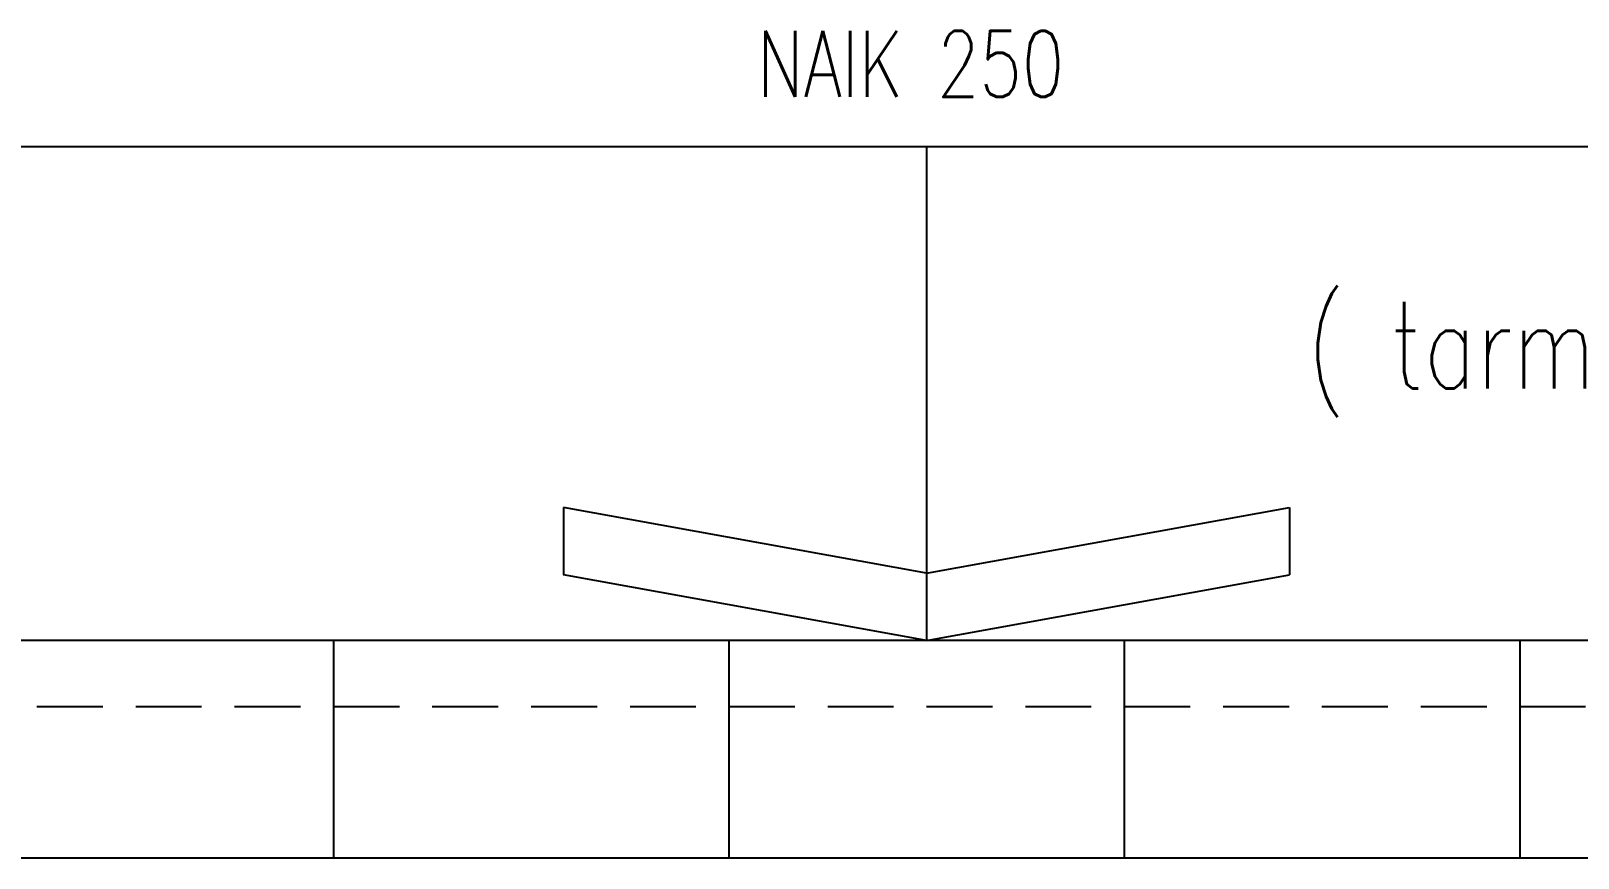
# Model space of a CAD drawing. Header units: millimetres. Extents: x 982 to 80582, y 687 to 58800.
# Drawn here: x 53908 to 56256, y 43208 to 44463 of the extents above; entities that cross this region are included whole.
import ezdxf

# ---------------------------------------------------------------- set-up
doc = ezdxf.new("R2010")
doc.units = ezdxf.units.MM
doc.linetypes.add('DASHED2', pattern=[0.375, 0.25, -0.125])
doc.linetypes.add('HIDDEN', pattern=[0.375, 0.25, -0.125])
for name, color, linetype in [('A-ARR', 4, 'Continuous'), ('A-DRAIN', 9, 'Continuous'), ('A-FLR SYM', 13, 'Continuous'), ('A-NOTE', 2, 'Continuous'), ('A-STAIRH', 8, 'HIDDEN')]:
    doc.layers.add(name, color=color, linetype=linetype)
doc.styles.add('ROMANS', font='romans.shx', dxfattribs={"width": 0.75, "height": 200})

msp = doc.modelspace()

# ---------------------------------------------------------------- linework, layer by layer
at = {"color": 8}
for p, q in [((54367.1, 43538.1), (54367.1, 43208.1)), ((54967.1, 43538.1), (54967.1, 43208.1)), ((55567.1, 43538.1), (55567.1, 43208.1)), ((56167.1, 43538.1), (56167.1, 43208.1))]:
    msp.add_line(p, q, dxfattribs=at)
at = {"layer": 'A-ARR', "color": 8}
for p, q in [((55267.1, 44288.1), (55267.1, 43538.1)), ((55267.1, 43640.4), (54716.4, 43740.2)), ((54716.4, 43740.2), (54716.4, 43637.9)), ((55267.1, 43640.4), (55817.7, 43740.2)), ((55817.7, 43740.2), (55817.7, 43637.9)), ((55267.1, 43538.1), (54716.4, 43637.9)), ((55267.1, 43538.1), (55817.7, 43637.9))]:
    msp.add_line(p, q, dxfattribs=at)
at = {"layer": 'A-DRAIN', "color": 8, "linetype": 'Continuous', "ltscale": 1000}
for p, q in [((53167.1, 44288.1), (57367.1, 44288.1)), ((57367.1, 43538.1), (53167.1, 43538.1)), ((57367.1, 43208.1), (53167.1, 43208.1))]:
    msp.add_line(p, q, dxfattribs=at)
at = {"layer": 'A-STAIRH', "color": 8, "linetype": 'DASHED2', "ltscale": 400}
msp.add_line((53167.1, 43438.1), (57367.1, 43438.1), dxfattribs=at)

# ---------------------------------------------------------------- texts
at = {"layer": 'A-FLR SYM', "color": 8, "style": 'ROMANS', "width": 0.75}
msp.add_text('( tarmac )', height=131.25, dxfattribs=at).set_placement((55844.1, 43920.8))
at = {"layer": 'A-NOTE', "color": 8, "linetype": 'Continuous', "ltscale": 500, "style": 'ROMANS', "width": 0.75}
msp.add_text('NAIK 250', height=100, dxfattribs=at).set_placement((55009.9, 44363.2))

doc.saveas('drawing.dxf')
